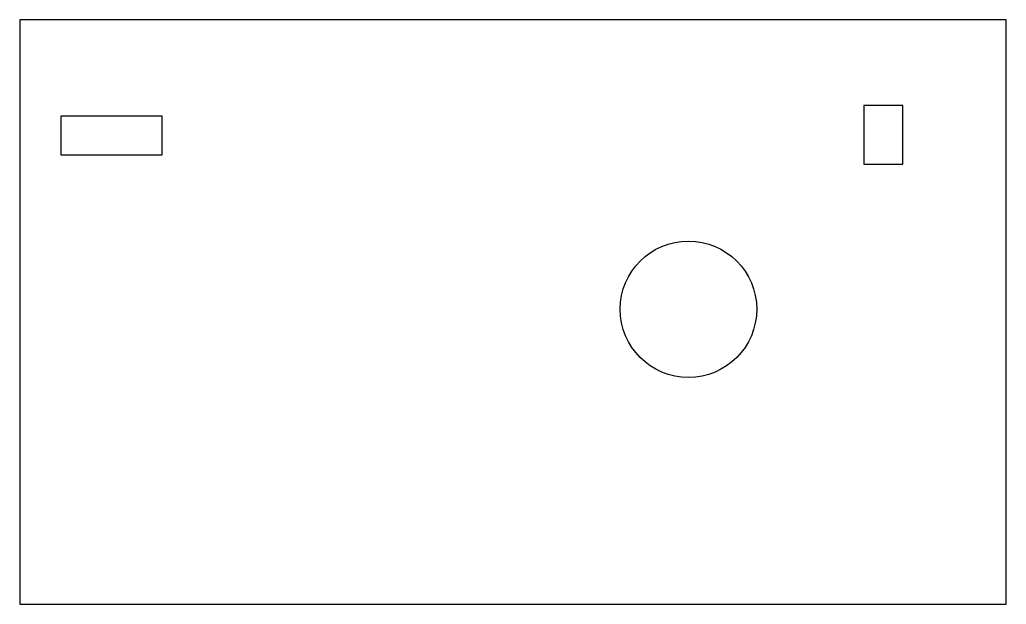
# Model space of a CAD drawing. Header units: millimetres. Extents: x -126 to 126, y -75 to 75.
import ezdxf

# ---------------------------------------------------------------- set-up
doc = ezdxf.new("R2010")
doc.units = ezdxf.units.MM

msp = doc.modelspace()

# ---------------------------------------------------------------- linework, layer by layer
at = {"color": 7, "linetype": 'Continuous', "lineweight": 25}
for p, q in [((-126.5, 75), (-126.5, -75)), ((126.5, 75), (-126.5, 75)), ((126.5, -75), (126.5, 75)), ((90, 52.95), (90, 37.95)), ((100, 52.95), (90, 52.95)), ((100, 37.95), (100, 52.95)), ((-116, 50.29), (-116, 40.29)), ((-90, 50.29), (-116, 50.29)), ((-90, 40.29), (-90, 50.29)), ((-116, 40.29), (-90, 40.29)), ((90, 37.95), (100, 37.95)), ((-126.5, -75), (126.5, -75))]:
    msp.add_line(p, q, dxfattribs=at)
msp.add_circle((45, 0.71), 17.5, dxfattribs=at)

doc.saveas('drawing.dxf')
